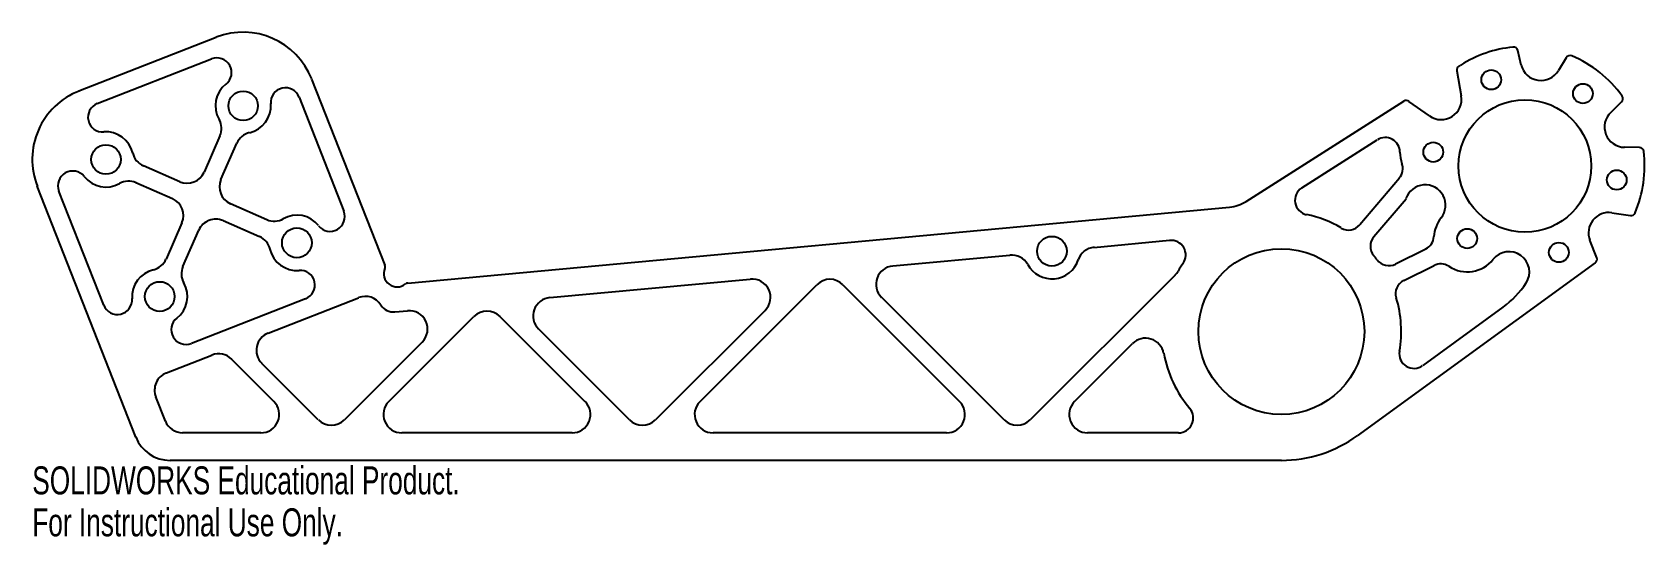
# Model space of a CAD drawing. Header units: inches. Extents: x -1.7 to 9.2, y -3.6 to -0.1.
import ezdxf

# ---------------------------------------------------------------- set-up
doc = ezdxf.new("R2010")
doc.units = ezdxf.units.IN
doc.header["$MEASUREMENT"] = 0
doc.styles.add('SLDTEXTSTYLE0', font='TXT', dxfattribs={"width": 0.7})

msp = doc.modelspace()

# ---------------------------------------------------------------- linework, layer by layer
at = {"color": 7, "linetype": 'Continuous', "lineweight": 25}
for p, q in [((-1.397, -0.547), (-0.466, -0.182)), ((8.391, -0.371), (8.367, -0.272)), ((8.696, -0.322), (8.643, -0.409)), ((-1.273, -0.633), (-0.498, -0.329)), ((7.954, -0.411), (7.984, -0.58)), ((7.968, -0.38), (7.981, -0.372)), ((0.182, -0.466), (0.679, -1.731)), ((0.097, -0.589), (0.4, -1.364)), ((6.523, -1.298), (7.595, -0.617)), ((7.769, -0.716), (7.628, -0.618)), ((8.998, -0.693), (9.072, -0.622)), ((-0.44, -0.852), (-0.548, -1.099)), ((-0.434, -1.149), (-0.326, -0.902)), ((6.901, -1.206), (7.414, -0.88)), ((9.194, -0.932), (9.091, -0.93)), ((-0.713, -1.164), (-0.96, -1.056)), ((-1.012, -2.899), (-1.68, -1.195)), ((-1.01, -1.17), (-0.763, -1.278)), ((7.564, -1.139), (7.295, -1.456)), ((-1.229, -2.003), (-1.533, -1.228)), ((7.39, -1.537), (7.609, -1.279)), ((-0.122, -1.422), (-0.369, -1.314)), ((0.835, -1.852), (6.412, -1.336)), ((9.005, -1.375), (9.132, -1.394)), ((-0.698, -1.443), (-0.806, -1.69)), ((-0.692, -1.74), (-0.584, -1.493)), ((-0.419, -1.428), (-0.172, -1.536)), ((5.491, -1.61), (6.004, -1.562)), ((7.743, -1.621), (7.537, -1.724)), ((8.903, -1.68), (8.857, -1.562)), ((4.126, -1.736), (4.921, -1.663)), ((8.893, -1.716), (7.277, -2.89)), ((7.593, -1.836), (7.799, -1.732)), ((1.799, -1.951), (3.159, -1.826)), ((6.042, -1.798), (5.058, -2.782)), ((0.141, -1.959), (-0.634, -2.262)), ((-0.114, -2.193), (0.501, -1.952)), ((2.818, -2.657), (3.61, -1.864)), ((3.787, -1.864), (4.579, -2.657)), ((4.881, -2.782), (4.049, -1.949)), ((0.746, -2.049), (0.832, -2.041)), ((3.259, -2.038), (2.516, -2.782)), ((8.267, -2.016), (7.722, -2.412)), ((0.706, -2.657), (1.283, -2.079)), ((1.46, -2.079), (2.037, -2.657)), ((2.339, -2.782), (1.722, -2.164)), ((0.932, -2.254), (0.404, -2.782)), ((5.36, -2.657), (5.753, -2.264)), ((-0.804, -2.463), (-0.495, -2.342)), ((-0.361, -2.37), (-0.074, -2.657)), ((0.227, -2.782), (-0.157, -2.398)), ((-0.81, -2.791), (-0.875, -2.625)), ((-0.163, -2.87), (-0.694, -2.87)), ((1.949, -2.87), (0.794, -2.87)), ((4.491, -2.87), (2.906, -2.87)), ((6.065, -2.87), (5.448, -2.87)), ((6.763, -3.057), (-0.779, -3.057))]:
    msp.add_line(p, q, dxfattribs=at)
for centre, radius in [((8.187, -0.471), 0.0669), ((8.809, -0.565), 0.0669), ((-0.283, -0.648), 0.1), ((8.416, -1.057), 0.45), ((-1.214, -1.013), 0.1), ((7.794, -0.963), 0.0669), ((9.039, -1.152), 0.0669), ((0.082, -1.579), 0.101), ((8.024, -1.55), 0.0669), ((5.206, -1.636), 0.101), ((6.763, -2.182), 0.563), ((8.646, -1.644), 0.0669), ((-0.849, -1.944), 0.101)]:
    msp.add_circle(centre, radius, dxfattribs=at)
for centre, radius, start, end in [((-0.283, -0.648), 0.5, 21.404, 111.404), ((-0.461, -0.423), 0.1, 308.3614, 111.404), ((8.416, -1.057), 0.812, 95.7816, 122.4381), ((8.338, -0.279), 0.03, 13.904, 95.7816), ((8.722, -0.337), 0.03, 67.0263, 148.904), ((8.416, -1.057), 0.813, 35.7816, 67.0263), ((7.984, -0.405), 0.03, 122.4381, 189.9381), ((8.525, -0.338), 0.138, 193.904, 328.904), ((-0.283, -0.648), 0.188, 128.3614, 209.5341), ((0.004, -0.626), 0.1, 21.404, 184.4466), ((-1.214, -1.013), 0.5, 111.404, 201.404), ((-1.236, -0.726), 0.1, 111.404, 274.4466), ((-0.283, -0.648), 0.188, 283.2739, 4.4466), ((7.611, -0.642), 0.03, 54.9381, 122.4381), ((7.848, -0.604), 0.138, 234.9381, 9.9381), ((9.051, -0.6), 0.03, 313.904, 35.7816), ((-0.555, -0.802), 0.125, 336.404, 29.5341), ((9.094, -0.792), 0.138, 133.904, 268.904), ((-1.214, -1.013), 0.188, 13.2739, 94.4466), ((-0.211, -0.952), 0.125, 103.2739, 156.404), ((7.468, -0.964), 0.1, 0.1773, 122.4381), ((-0.91, -0.941), 0.125, 193.2739, 246.404), ((7.794, -0.963), 0.226, 180.1773, 199.877), ((8.416, -1.057), 0.812, 336.9145, 7.0263), ((9.193, -0.962), 0.03, 7.0263, 88.904), ((-1.44, -1.191), 0.1, 38.3614, 201.404), ((7.487, -1.074), 0.1, 319.7867, 19.877), ((-1.214, -1.013), 0.187, 218.3614, 299.5341), ((-1.06, -1.285), 0.125, 66.404, 119.5341), ((-0.663, -1.049), 0.125, 246.404, 336.404), ((-0.319, -1.199), 0.125, 156.404, 246.404), ((7.739, -1.323), 0.138, 321.404, 161.3407), ((-0.813, -1.393), 0.125, 336.404, 66.404), ((6.389, -1.087), 0.25, 275.2875, 302.4381), ((6.955, -1.29), 0.1, 122.4381, 257.8628), ((-0.469, -1.543), 0.125, 66.404, 156.404), ((-0.072, -1.307), 0.125, 246.404, 299.5341), ((0.082, -1.579), 0.188, 38.3614, 119.5341), ((0.307, -1.401), 0.1, 218.3614, 21.404), ((6.763, -2.182), 0.813, 60.0448, 77.8628), ((8.024, -1.55), 0.226, 141.404, 176.7411), ((8.985, -1.511), 0.138, 81.4516, 201.4516), ((9.136, -1.364), 0.03, 261.4516, 336.9145), ((7.219, -1.392), 0.1, 240.0448, 319.7867), ((-0.222, -1.651), 0.125, 13.2739, 66.404), ((0.082, -1.579), 0.188, 193.2739, 274.4466), ((5.503, -1.734), 0.125, 95.2875, 161.7093), ((6.014, -1.662), 0.1, 325.2091, 95.2875), ((7.467, -1.602), 0.1, 139.7867, 219.5286), ((7.698, -1.531), 0.1, 296.6508, 356.7411), ((8.308, -1.777), 0.138, 326.8807, 141.404), ((-0.921, -1.64), 0.125, 283.2739, 336.404), ((-0.577, -1.79), 0.125, 156.404, 209.5341), ((0.651, -1.742), 0.03, 337.5696, 21.404), ((4.137, -1.861), 0.125, 95.2875, 225), ((4.932, -1.787), 0.125, 28.8657, 95.2875), ((5.206, -1.636), 0.188, 208.8657, 341.7093), ((6.763, -2.182), 0.812, 145.2091, 149.68), ((6.763, -2.182), 0.812, 36.9088, 39.5286), ((7.493, -1.634), 0.1, 216.9088, 296.6508), ((7.844, -1.822), 0.1, 56.5605, 116.6508), ((8.024, -1.55), 0.226, 236.5605, 321.404), ((8.875, -1.691), 0.03, 306.0197, 21.4516), ((-0.849, -1.944), 0.187, 103.2739, 184.4466), ((-0.849, -1.944), 0.188, 308.3614, 29.5341), ((0.104, -1.866), 0.1, 291.404, 94.4466), ((0.762, -1.788), 0.0905, 157.5696, 308.7851), ((0.838, -1.882), 0.03, 95.2875, 128.7851), ((3.171, -1.95), 0.125, 315, 95.2875), ((3.699, -1.952), 0.125, 45, 135), ((5.954, -1.709), 0.125, 315, 329.68), ((7.638, -1.925), 0.1, 116.6508, 196.3927), ((7.9, -1.51), 0.625, 306.0197, 326.8807), ((-1.136, -1.966), 0.1, 201.404, 4.4466), ((0.546, -2.068), 0.125, 31.9405, 111.404), ((1.81, -2.076), 0.125, 95.2875, 225), ((6.763, -2.182), 0.813, 350.5949, 16.3927), ((0.737, -1.949), 0.1, 211.9405, 275.2875), ((0.844, -2.165), 0.125, 315, 95.2875), ((1.372, -2.168), 0.125, 45, 135), ((-0.671, -2.169), 0.1, 128.3614, 291.404), ((-0.068, -2.309), 0.125, 111.404, 225), ((5.841, -2.352), 0.125, 10.4339, 135), ((-0.449, -2.458), 0.125, 45, 111.404), ((6.763, -2.182), 0.812, 190.4339, 220.0784), ((7.663, -2.332), 0.1, 170.5949, 306.0197), ((-0.759, -2.58), 0.125, 111.404, 201.404), ((-0.163, -2.745), 0.125, 270, 45), ((0.794, -2.745), 0.125, 135, 270), ((1.949, -2.745), 0.125, 270, 45), ((2.906, -2.745), 0.125, 135, 270), ((4.491, -2.745), 0.125, 270, 45), ((5.448, -2.745), 0.125, 135, 270), ((6.065, -2.77), 0.1, 270, 40.0784), ((-0.694, -2.745), 0.125, 201.404, 270), ((0.316, -2.693), 0.125, 225, 315), ((2.427, -2.693), 0.125, 225, 315), ((4.97, -2.693), 0.125, 225, 315), ((-0.779, -2.807), 0.25, 201.404, 270), ((6.763, -2.182), 0.875, 270, 306.0197)]:
    msp.add_arc(centre, radius, start, end, dxfattribs=at)

# ---------------------------------------------------------------- texts
at = {"color": 7, "linetype": 'Continuous', "char_height": 0.1903, "attachment_point": 1, "style": 'SLDTEXTSTYLE0'}
for s, insert in [('SOLIDWORKS Educational Product.', (-1.714, -3.098)), ('For Instructional Use Only.', (-1.714, -3.383))]:
    msp.add_mtext(s, dxfattribs=dict(at, insert=insert))

doc.saveas('drawing.dxf')
